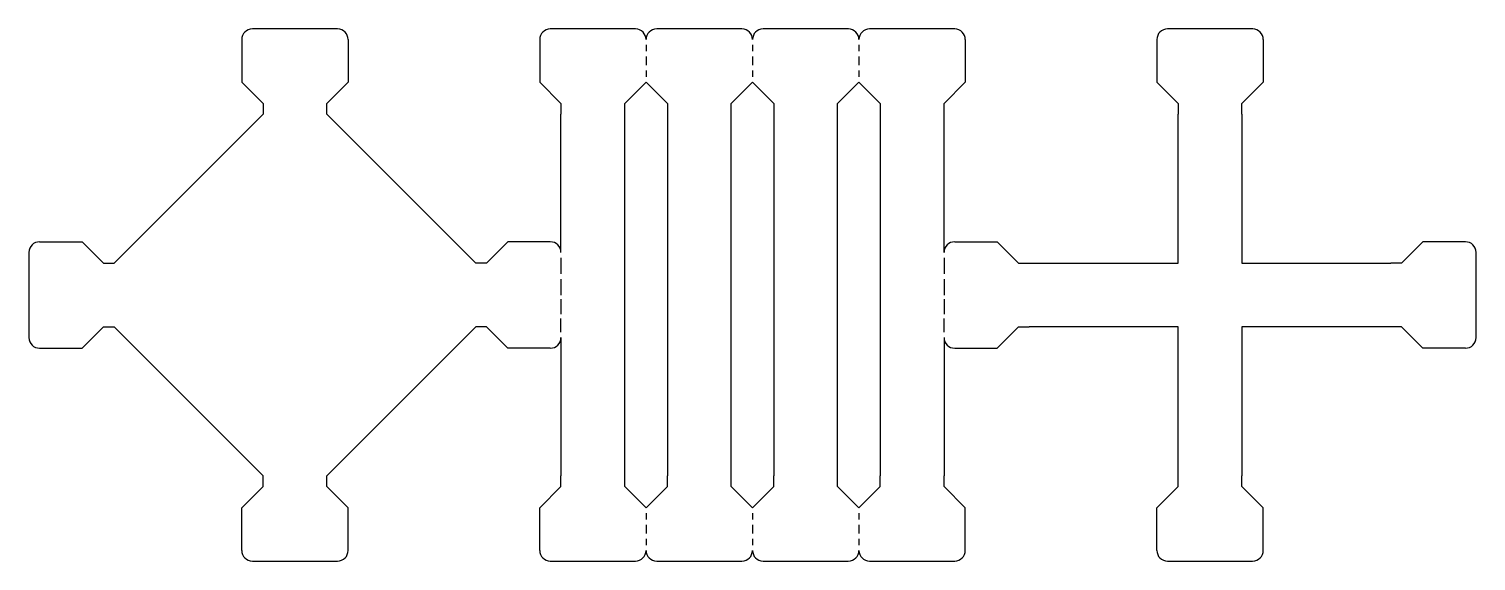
# Model space of a CAD drawing. Extents: x 0 to 136, y 0 to 50.
import ezdxf

# ---------------------------------------------------------------- set-up
doc = ezdxf.new("R2010")
doc.units = 0
doc.layers.get('0').update_dxf_attribs({"lineweight": 25, "true_color": 0xffffff})

msp = doc.modelspace()

# ---------------------------------------------------------------- linework, layer by layer
for p, q in [((20, 49), (20, 45)), ((29.01, 50), (21, 50)), ((30, 49), (30, 45)), ((48, 49), (48, 45)), ((57.01, 50), (49, 50)), ((67.01, 50), (59, 50)), ((77.01, 50), (69, 50)), ((87.01, 50), (79, 50)), ((88, 49), (88, 45)), ((106, 49), (106, 45)), ((115.01, 50), (107, 50)), ((116, 49), (116, 45)), ((58, 48.5), (58, 47.9)), ((68, 48.5), (68, 47.9)), ((78, 48.5), (78, 47.9)), ((58, 47.4), (58, 46.6)), ((68, 47.4), (68, 46.6)), ((78, 47.4), (78, 46.6)), ((20, 45), (20, 45)), ((20, 45), (22, 43)), ((30, 45), (28, 43)), ((48, 45), (48, 45)), ((48, 45), (50, 43)), ((58, 45), (56, 43)), ((58, 46.1), (58, 45.5)), ((58, 45), (58, 45)), ((58, 45), (60, 43)), ((68, 45), (66, 43)), ((68, 46.1), (68, 45.5)), ((68, 45), (68, 45)), ((68, 45), (70, 43)), ((78, 45), (76, 43)), ((78, 46.1), (78, 45.5)), ((78, 45), (78, 45)), ((78, 45), (80, 43)), ((88, 45), (86, 43)), ((106, 45), (106, 45)), ((106, 45), (108, 43)), ((116, 45), (114, 43)), ((22, 43), (22, 43)), ((22, 43), (22, 42)), ((28, 42), (28, 43)), ((50, 43), (50, 43)), ((50, 43), (50, 42)), ((56, 42), (56, 43)), ((60, 43), (60, 43)), ((60, 43), (60, 42)), ((66, 42), (66, 43)), ((70, 43), (70, 43)), ((70, 43), (70, 42)), ((76, 42), (76, 43)), ((80, 43), (80, 43)), ((80, 43), (80, 42)), ((86, 42), (86, 43)), ((108, 43), (108, 43)), ((108, 43), (108, 42)), ((114, 42), (114, 43)), ((8, 28), (22, 42)), ((42, 28), (28, 42)), ((50, 29), (50, 42)), ((56, 8), (56, 42)), ((60, 42), (60, 8)), ((66, 8), (66, 42)), ((70, 42), (70, 8)), ((76, 8), (76, 42)), ((80, 42), (80, 8)), ((86, 29), (86, 42)), ((108, 28), (108, 42)), ((114, 42), (114, 28)), ((1, 30), (5, 30)), ((5, 30), (7, 28)), ((45, 30), (43, 28)), ((49, 30), (45, 30)), ((87, 30), (91, 30)), ((91, 30), (93, 28)), ((131, 30), (129, 28)), ((135, 30), (131, 30)), ((0, 29), (0, 21)), ((136, 21), (136, 29)), ((7, 28), (8, 28)), ((43, 28), (42, 28)), ((50, 28.5), (50, 27)), ((86, 28.5), (86, 27)), ((93, 28), (94, 28)), ((94, 28), (106, 28)), ((106, 28), (108, 28)), ((114, 28), (128, 28)), ((129, 28), (128, 28)), ((50, 26.5), (50, 25)), ((86, 26.5), (86, 25)), ((50, 24.6), (50, 23.2)), ((86, 24.6), (86, 23.2)), ((5, 20), (7, 22)), ((7, 22), (8, 22)), ((22, 8), (8, 22)), ((42, 22), (28, 8)), ((43, 22), (42, 22)), ((45, 20), (43, 22)), ((50, 21.5), (50, 22.8)), ((86, 21.5), (86, 22.8)), ((91, 20), (93, 22)), ((93, 22), (94, 22)), ((108, 22), (94, 22)), ((108, 8), (108, 22)), ((128, 22), (114, 22)), ((114, 22), (114, 8)), ((129, 22), (128, 22)), ((131, 20), (129, 22)), ((50, 21), (50, 8)), ((86, 21), (86, 8)), ((1, 20), (5, 20)), ((49, 20), (45, 20)), ((87, 20), (91, 20)), ((135, 20), (131, 20)), ((20, 5), (22, 7)), ((22, 7), (22, 8)), ((28, 7), (28, 8)), ((30, 5), (28, 7)), ((48, 5), (50, 7)), ((50, 7), (50, 8)), ((56, 7), (56, 8)), ((58, 5), (56, 7)), ((58, 5), (60, 7)), ((60, 7), (60, 8)), ((66, 7), (66, 8)), ((68, 5), (66, 7)), ((68, 5), (70, 7)), ((70, 7), (70, 8)), ((76, 7), (76, 8)), ((78, 5), (76, 7)), ((78, 5), (80, 7)), ((80, 7), (80, 8)), ((86, 7), (86, 8)), ((88, 5), (86, 7)), ((106, 5), (108, 7)), ((108, 7), (108, 8)), ((114, 7), (114, 8)), ((116, 5), (114, 7)), ((20, 1), (20, 5)), ((30, 1), (30, 5)), ((48, 1), (48, 5)), ((58, 4.5), (58, 3.9)), ((68, 4.5), (68, 3.9)), ((78, 4.5), (78, 3.9)), ((88, 1), (88, 5)), ((106, 1), (106, 5)), ((116, 1), (116, 5)), ((58, 3.4), (58, 2.6)), ((68, 3.4), (68, 2.6)), ((78, 3.4), (78, 2.6)), ((58, 2.1), (58, 1.5)), ((68, 2.1), (68, 1.5)), ((78, 2.1), (78, 1.5)), ((21, 0), (29, 0)), ((49, 0), (57, 0)), ((59, 0), (67, 0)), ((69, 0), (77, 0)), ((79, 0), (87, 0)), ((107, 0), (115, 0))]:
    msp.add_line(p, q)
for centre, start, end in [((21, 49), 90, 180), ((29, 49), 359.9975, 89.4682), ((49, 49), 90, 180), ((57, 49), 359.9975, 89.4682), ((59, 49), 90, 180), ((67, 49), 359.9975, 89.4682), ((69, 49), 90, 180), ((77, 49), 359.9975, 89.4682), ((79, 49), 90, 180), ((87, 49), 359.9975, 89.4682), ((107, 49), 90, 180), ((115, 49), 359.9975, 89.4682), ((1, 29), 90, 180), ((49, 29), 0, 90), ((87, 29), 90, 180), ((135, 29), 0, 90), ((1, 21), 180, 270), ((49, 21), 270, 0), ((87, 21), 180, 270), ((135, 21), 270, 0), ((21, 1), 180, 270), ((29, 1), 270, 0), ((49, 1), 180, 270), ((57, 1), 270, 0), ((59, 1), 180, 270), ((67, 1), 270, 0), ((69, 1), 180, 270), ((77, 1), 270, 0), ((79, 1), 180, 270), ((87, 1), 270, 0), ((107, 1), 180, 270), ((115, 1), 270, 0)]:
    msp.add_arc(centre, 1, start, end)

doc.saveas('drawing.dxf')
